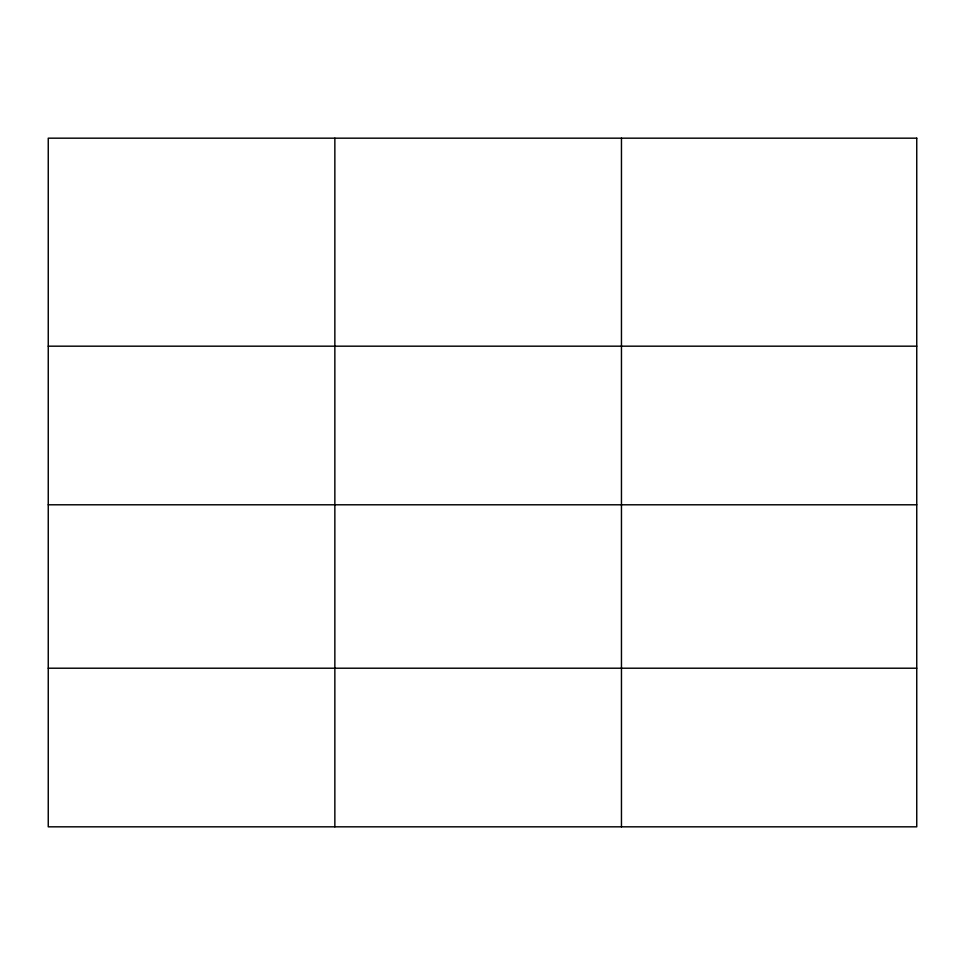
<?xml version="1.0" encoding="UTF-8"?>
<svg xmlns="http://www.w3.org/2000/svg" width="965" height="965" viewBox="0 0 965 965"><rect width="100%" height="100%" fill="white"/><g stroke="black" fill="none" stroke-linecap="round" stroke-linejoin="round"><path stroke-width="1.45" d="M48.25 346.182L916.75 346.182M48.25 504.792L916.75 504.792M48.25 668.214L916.75 668.214M621.46 138.176L621.46 826.824M334.855 138.176L334.855 826.824M916.75 138.176L48.25 138.176L48.25 826.824L916.75 826.824L916.75 138.176"/></g></svg>
